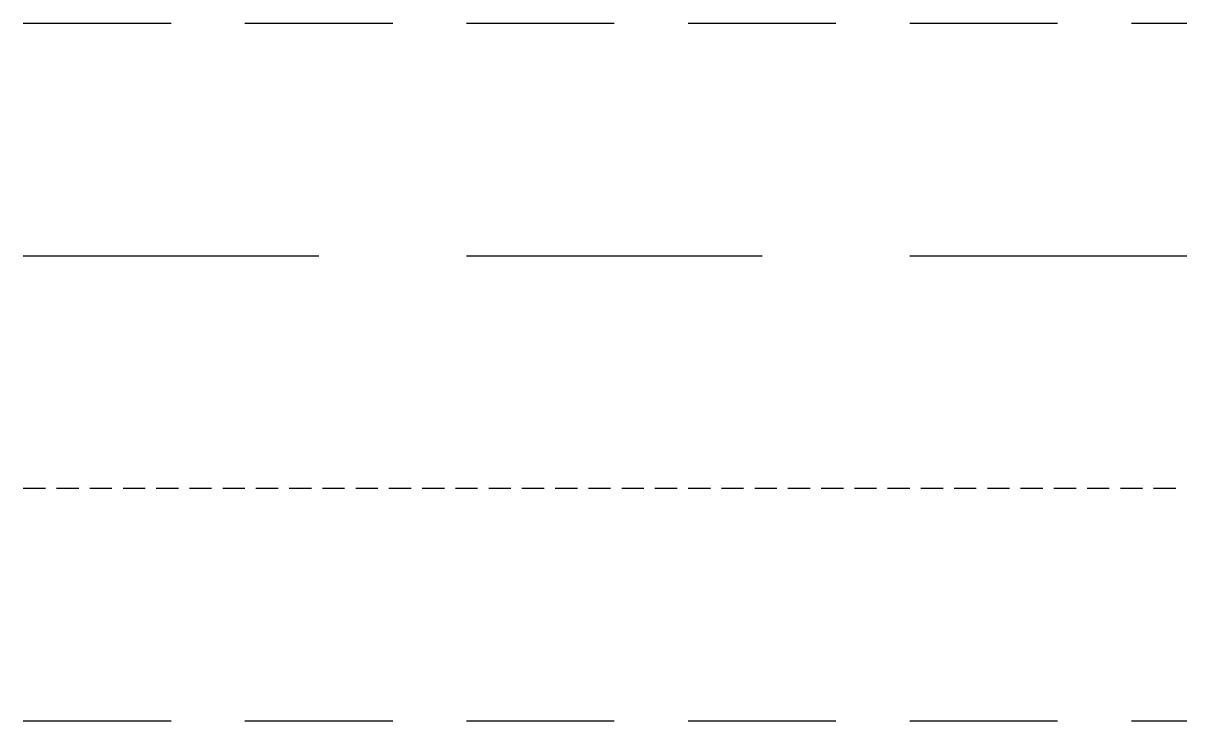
# Model space of a CAD drawing. Extents: x 0 to 100, y 0 to 60.
import ezdxf

# ---------------------------------------------------------------- set-up
doc = ezdxf.new("R2010")
doc.units = 0
for name, pattern in [('DASHED', [19.05, 12.7, -6.35]), ('DASHEDTINY', [2.8575, 1.905, -0.9525]), ('DASHEDX2', [38.1, 25.4, -12.7])]:
    doc.linetypes.add(name, pattern=pattern)
doc.layers.get('0').update_dxf_attribs({"linetype": 'CONTINUOUS'})
doc.layers.add('HIDDEN_LAYER', color=1, linetype='DASHED')

msp = doc.modelspace()

# ---------------------------------------------------------------- linework, layer by layer
at = {"linetype": 'DASHEDX2'}
msp.add_line((0, 40), (100, 40), dxfattribs=at)
at = {"linetype": 'DASHEDTINY'}
msp.add_line((0, 20), (100, 20), dxfattribs=at)
at = {"linetype": 'DASHED'}
msp.add_line((0, 0), (100, 0), dxfattribs=at)
at = {"layer": 'HIDDEN_LAYER'}
msp.add_line((0, 60), (100, 60), dxfattribs=at)

doc.saveas('drawing.dxf')
